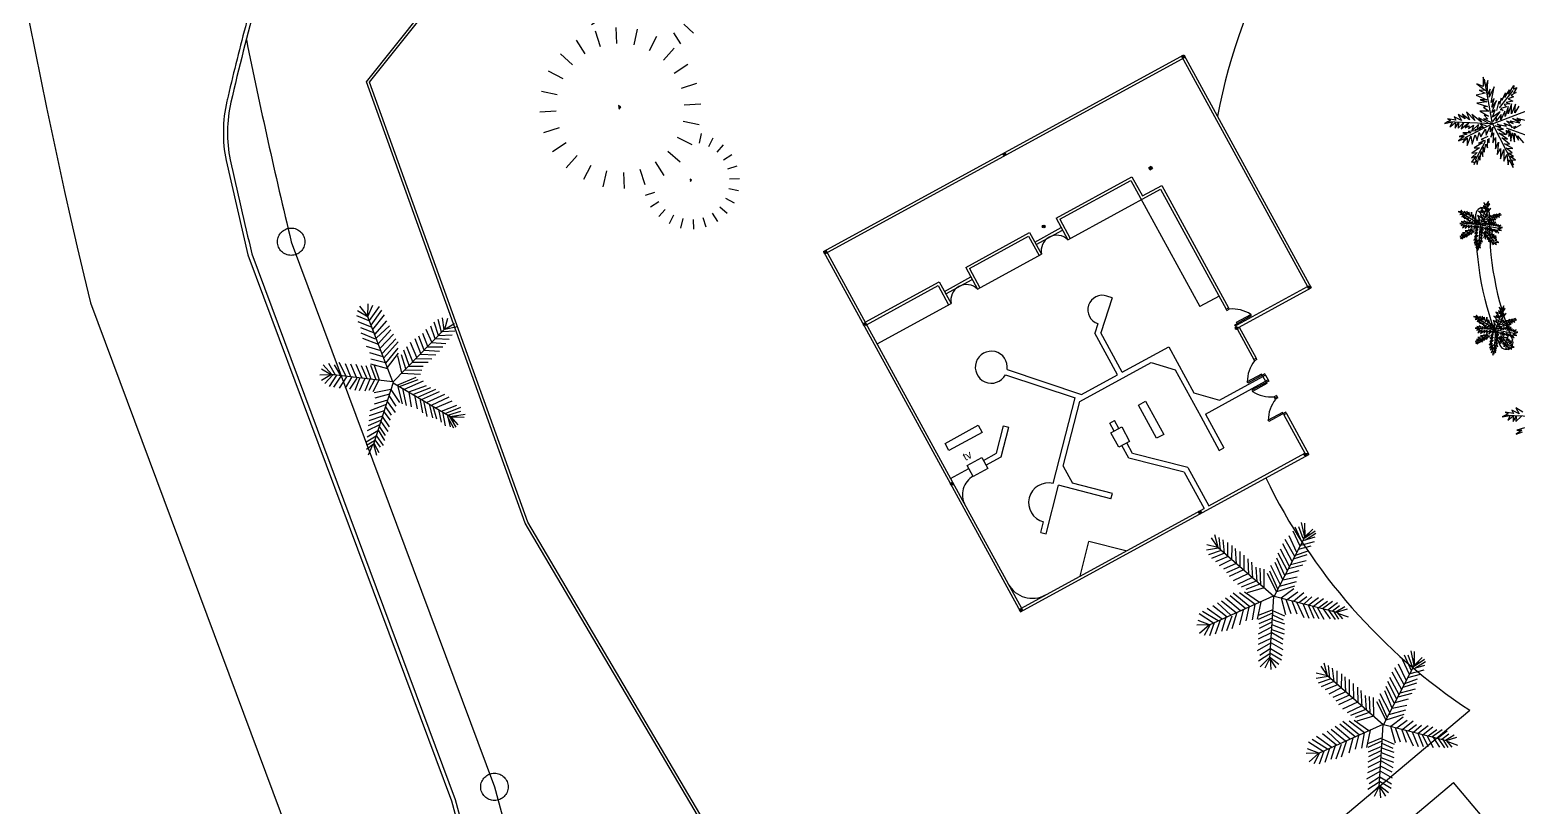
# Model space of a CAD drawing. Header units: millimetres. Extents: x 185 to 501, y 106 to 528.
# Drawn here: x 239 to 293.4, y 292.8 to 321.2 of the extents above; entities that cross this region are included whole.
import ezdxf

# ---------------------------------------------------------------- set-up
doc = ezdxf.new("R2010")
doc.units = ezdxf.units.MM
doc.linetypes.add('PHANTOM2', pattern=[31.75, 15.875, -3.175, 3.175, -3.175, 3.175, -3.175])
for name, color, linetype in [('aceras', 7, 'Continuous'), ('arboles', 84, 'Continuous'), ('cerca', 50, 'Continuous'), ('columnas', 170, 'Continuous'), ('linprop', 7, 'PHANTOM2'), ('MUEBLES', 33, 'Continuous'), ('pavimento', 252, 'Continuous'), ('puertas', 240, 'Continuous'), ('texto', 7, 'Continuous')]:
    doc.layers.add(name, color=color, linetype=linetype)
doc.styles.add('ATTR', font='romans.shx', dxfattribs={"width": 0.8, "height": 0.7})

# ---------------------------------------------------------------- blocks, each defined once
blk = doc.blocks.new('CLUMP1')
for p, q in [((711.55, 2187.775), (620.75, 2345.025)), ((885.4, 2257.375), (837.825, 2434.925)), ((1070.75, 2465.6), (1070.75, 2285.6)), ((1256.1, 2257.375), (1303.7, 2434.925)), ((1429.95, 2187.775), (1520.75, 2345.025)), ((448.45, 1924.875), (291.325, 2015.6)), ((562.975, 2073.4), (434.35, 2202)), ((1578.55, 2073.4), (1707.15, 2202)), ((1693.05, 1924.875), (1850.175, 2015.6)), ((374.4, 1752.2), (201.425, 1798.55)), ((1767.1, 1752.2), (1940.075, 1798.55)), ((-288.2, 1143.575), (-367.475, 1439.5)), ((20.75, 1490.6), (20.75, 1190.6)), ((170.75, 1565.6), (350.75, 1565.6)), ((329.7, 1143.575), (408.975, 1439.5)), ((1970.75, 1565.6), (1790.75, 1565.6)), ((-2476.4, 912.975), (-2539.825, 1149.725)), ((-2229.25, 1190.6), (-2229.25, 950.6)), ((-1982.1, 912.975), (-1918.65, 1149.725)), ((-577.925, 1027.55), (-729.25, 1289.65)), ((619.425, 1027.55), (770.75, 1289.65)), ((1693.05, 1206.325), (1850.175, 1115.6)), ((1767.1, 1379.025), (1940.075, 1332.675)), ((-2906.3, 667.65), (-3077.775, 839.125)), ((-2708.2, 820.15), (-2829.25, 1029.825)), ((-1750.3, 820.15), (-1629.25, 1029.825)), ((-1552.2, 667.65), (-1380.725, 839.125)), ((-825.575, 836.925), (-1039.9, 1051.275)), ((867.075, 836.925), (1081.4, 1051.275)), ((1429.95, 943.45), (1520.75, 786.175)), ((1578.55, 1057.825), (1707.15, 929.2)), ((-3058.975, 469.65), (-3268.475, 590.6)), ((-1016.4, 589.4), (-1278.3, 740.6)), ((1057.9, 589.4), (1319.8, 740.6)), ((-3157.725, 239.375), (-3388.35, 301.175)), ((-1139.825, 301.575), (-1428.125, 378.825)), ((1181.325, 301.575), (1469.625, 378.825)), ((-3429.25, -9.4), (-3189.25, -9.4)), ((-3157.725, -258.175), (-3388.35, -319.975)), ((-1479.25, -9.4), (-1179.25, -9.4)), ((1520.75, -9.4), (1220.75, -9.4)), ((-3058.975, -488.45), (-3268.475, -609.4)), ((-1139.825, -320.375), (-1428.125, -397.625)), ((1181.325, -320.375), (1469.625, -397.625)), ((-2906.3, -686.45), (-3077.775, -857.925)), ((-1552.2, -686.45), (-1380.725, -857.925)), ((-1016.4, -608.2), (-1278.3, -759.4)), ((1057.9, -608.2), (1319.8, -759.4)), ((-2708.2, -838.95), (-2829.25, -1048.625)), ((-2476.4, -931.775), (-2539.825, -1168.5)), ((-2229.25, -1209.4), (-2229.25, -969.4)), ((-1982.1, -931.775), (-1918.65, -1168.5)), ((-1750.3, -838.95), (-1629.25, -1048.625)), ((-825.575, -855.725), (-1039.9, -1070.05)), ((-577.925, -1046.35), (-729.25, -1308.425)), ((619.425, -1046.35), (770.75, -1308.425)), ((867.075, -855.725), (1081.4, -1070.05)), ((-288.2, -1162.375), (-367.475, -1458.275)), ((20.75, -1509.4), (20.75, -1209.4)), ((329.7, -1162.375), (408.975, -1458.275))]:
    blk.add_line(p, q)
for points in [[(1058.3, 1571.25), (1046.85, 1541.9), (1086.9, 1556.575)], [(0, 0), (-19.075, -48.9), (47.675, -24.45)], [(-2245.85, -1.875), (-2261.1, -41), (-2207.725, -21.425)]]:
    blk.add_lwpolyline(points, close=True)
at = {"style": 'ATTR', "width": 0.8, "flags": 9}
blk.add_attdef('ESTCODE', (0, 0), '', height=108, dxfattribs=at)

msp = doc.modelspace()

# ---------------------------------------------------------------- hatches: boundary and pattern name
at = {"layer": 'columnas'}
for points in [[(281.097, 320.171, 1), (281.185, 320.219, 1)], [(274.559, 316.6, 1), (274.647, 316.648, 1)], [(279.902, 316.1, 1), (279.989, 316.148, 1)], [(275.998, 313.967, 1), (276.085, 314.015, 1)], [(268.021, 313.028, 1), (268.109, 313.076, 1)], [(285.699, 311.746, 1), (285.787, 311.794, 1)], [(269.46, 310.396, 1), (269.547, 310.443, 1)], [(283.045, 310.245, 1), (283.132, 310.293, 1)], [(285.565, 305.633, 1), (285.652, 305.681, 1)], [(272.645, 304.564, 1), (272.733, 304.612, 1)], [(281.703, 303.523, 1), (281.791, 303.571, 1)], [(275.165, 299.952, 1), (275.253, 299.999, 1)]]:
    msp.add_hatch(color=256, dxfattribs=at).paths.add_polyline_path(points)

# ---------------------------------------------------------------- linework, layer by layer
at = {"layer": 'aceras'}
msp.add_line((246.177, 316.394), (246.976, 312.95), dxfattribs=at)
for points in [[(220.685, 526.299, -0.051149), (229.589, 487.578), (233.679, 410.147), (235.43, 377.517, 0.075485), (241.228, 311.192), (248.686, 291.171), (255.944, 264.301), (265.313, 139.313, -0.480676), (261.174, 136.03), (184.645, 135.349)], [(220.685, 526.299, -0.051149), (229.589, 487.578), (233.679, 410.147), (235.43, 377.517, 0.075485), (241.228, 311.192), (248.686, 291.171), (255.944, 264.301), (265.313, 139.313, -0.480676), (261.174, 136.03), (184.645, 135.349)], [(246.919, 320.826, 0.008844), (248.557, 313.432), (255.979, 293.508), (263.519, 265.596), (273.032, 138.686), (355.905, 138.686)], [(246.919, 320.826, 0.008844), (248.557, 313.432), (255.979, 293.508), (263.519, 265.596), (273.032, 138.686), (355.905, 138.686)], [(246.324, 316.423, 0.004082), (247.12, 312.994), (254.549, 293.05), (262.034, 265.342), (271.446, 139.776, 0.385731), (275.297, 136.436), (354.219, 136.436)], [(246.976, 312.95), (254.406, 293.004), (261.885, 265.316), (271.297, 139.762, 0.38586), (275.298, 136.286), (354.221, 136.286)], [(246.976, 312.95), (254.406, 293.004), (261.885, 265.316), (271.297, 139.762, 0.38586), (275.298, 136.286), (354.221, 136.286)], [(247.12, 312.994), (254.549, 293.05), (262.034, 265.342), (271.446, 139.776, 0.385731), (275.297, 136.436), (354.219, 136.436)]]:
    msp.add_lwpolyline(points, format="xyb", dxfattribs=at)
for radius in [5.315, 5.165]:
    msp.add_arc((251.394, 317.409), radius, 167.4349, 191.0098, dxfattribs=at)
for points, knots in [([(283.364, 383.004), (283.253, 382.573), (283.162, 382.141), (282.936, 380.849), (282.85, 379.988), (282.709, 377.402), (282.773, 375.671), (282.819, 372.869), (282.824, 371.822), (282.641, 367.433), (282.022, 363.928), (280.189, 360.29), (279.697, 359.516), (278.668, 358.274), (278.157, 357.78), (277.034, 356.901), (276.424, 356.514), (274.481, 355.465), (273.037, 354.918), (270.367, 354.012), (269.16, 353.637), (266.83, 352.841), (265.707, 352.42), (263.564, 351.433), (262.542, 350.872), (260.715, 349.647), (259.899, 348.996), (258.402, 347.547), (257.719, 346.753), (255.831, 344.225), (254.785, 342.347), (251.808, 336.263), (250.322, 331.947), (248.456, 326.454), (248.071, 325.302), (247.432, 323.253), (247.171, 322.358), (246.689, 320.558), (246.466, 319.654), (246.236, 318.689), (246.221, 318.628), (246.207, 318.568)], [18.9703, 18.9703, 18.9703, 18.9703, 20.279147, 20.279147, 22.89684, 22.89684, 28.132227, 28.132227, 31.195449, 31.195449, 40.755006, 40.755006, 43.61348, 43.61348, 45.909207, 45.909207, 48.204933, 48.204933, 52.796386, 52.796386, 56.401982, 56.401982, 59.841435, 59.841435, 63.280888, 63.280888, 66.408552, 66.408552, 69.536216, 69.536216, 75.791544, 75.791544, 89.560947, 89.560947, 93.197225, 93.197225, 95.986499, 95.986499, 98.775772, 98.775772, 98.962067, 98.962067, 98.962067, 98.962067]), ([(283.509, 382.967), (282.496, 378.999), (283.777, 370.675), (280.395, 355.616), (267.475, 353.659), (258.479, 348.402), (253.101, 339.456), (249.921, 330.339), (247.438, 322.968), (246.648, 319.774), (246.353, 318.533)], [18.9703, 18.9703, 18.9703, 18.9703, 31.107742, 44.730223, 58.844332, 65.980372, 75.668236, 89.091585, 95.135787, 98.962067, 98.962067, 98.962067, 98.962067])]:
    msp.add_open_spline(points, degree=3, knots=knots, dxfattribs=at)
at = {"layer": 'arboles', "linetype": 'Continuous'}
for p, q in [((292.435, 317.739), (292.139, 319.368)), ((292.689, 318.328), (293.185, 318.963)), ((292.435, 317.739), (293.679, 318.214)), ((292.435, 317.739), (290.783, 317.81)), ((292.435, 317.739), (291.418, 317.232)), ((292.435, 317.739), (293.197, 316.239)), ((292.932, 317.591), (293.866, 317.257)), ((292.16, 317.094), (291.805, 316.415)), ((291.977, 314.045), (292.288, 314.87)), ((291.977, 314.045), (291.242, 314.529)), ((292.254, 314.244), (292.654, 314.399)), ((291.675, 313.826), (291.327, 313.613)), ((291.977, 314.045), (291.374, 314.092)), ((291.977, 314.045), (291.914, 313.152)), ((291.977, 314.045), (292.675, 313.922)), ((292.163, 313.841), (292.499, 313.433)), ((251.354, 310.705), (251.06, 311.082)), ((251.353, 310.687), (251.369, 311.164)), ((251.357, 310.702), (251.537, 311.108)), ((251.416, 310.548), (251.78, 311.06)), ((292.538, 310.213), (292.849, 311.037)), ((251.426, 310.522), (250.953, 310.718)), ((251.365, 310.68), (250.979, 310.911)), ((251.51, 310.302), (251.004, 310.507)), ((252.271, 308.315), (251.361, 310.692)), ((251.482, 310.376), (251.866, 310.926)), ((251.54, 310.224), (251.965, 310.756)), ((251.609, 310.044), (252.052, 310.538)), ((253.941, 310.009), (253.777, 310.487)), ((254.05, 310.121), (253.92, 310.589)), ((254.139, 310.212), (254.087, 310.654)), ((254.166, 310.234), (254.281, 310.639)), ((254.171, 310.234), (254.526, 310.445)), ((292.538, 310.213), (291.803, 310.697)), ((292.816, 310.412), (293.216, 310.566)), ((251.637, 310.076), (251.098, 310.279)), ((251.633, 309.873), (251.11, 310.091)), ((251.75, 309.676), (251.172, 309.897)), ((251.663, 309.902), (252.147, 310.362)), ((251.739, 309.703), (252.195, 310.209)), ((251.802, 309.539), (252.297, 310.057)), ((251.876, 309.346), (252.374, 309.885)), ((252.267, 308.301), (254.15, 310.223)), ((253.293, 309.348), (253.081, 309.885)), ((253.411, 309.468), (253.219, 309.981)), ((253.542, 309.602), (253.36, 310.079)), ((253.695, 309.759), (253.487, 310.225)), ((253.818, 309.883), (253.652, 310.351)), ((253.827, 309.892), (254.325, 309.865)), ((253.939, 310.007), (254.437, 310.03)), ((254.078, 310.149), (254.532, 310.171)), ((254.16, 310.232), (254.627, 310.329)), ((292.237, 309.993), (291.889, 309.78)), ((292.538, 310.213), (291.936, 310.259)), ((292.538, 310.213), (292.476, 309.319)), ((292.538, 310.213), (293.236, 310.089)), ((292.725, 310.009), (293.06, 309.601)), ((251.84, 309.44), (251.304, 309.606)), ((251.922, 309.225), (251.433, 309.368)), ((251.936, 309.19), (252.465, 309.771)), ((252.01, 308.996), (252.461, 309.538)), ((252.072, 308.834), (252.477, 309.356)), ((252.86, 308.906), (252.667, 309.473)), ((252.997, 309.046), (252.777, 309.596)), ((253.143, 309.195), (252.919, 309.752)), ((253.412, 309.469), (253.979, 309.436)), ((253.531, 309.591), (254.091, 309.596)), ((253.686, 309.749), (254.209, 309.708)), ((250.046, 308.575), (249.726, 308.936)), ((250.178, 308.559), (249.933, 308.986)), ((250.364, 308.537), (250.142, 308.928)), ((250.565, 308.513), (250.312, 309.017)), ((250.741, 308.492), (250.539, 308.967)), ((250.939, 308.468), (250.732, 308.952)), ((251.153, 308.442), (250.925, 308.939)), ((251.331, 308.42), (251.125, 308.899)), ((251.477, 308.403), (251.297, 308.901)), ((252.006, 309.008), (251.46, 309.138)), ((251.663, 308.38), (251.461, 308.912)), ((252.091, 308.784), (251.469, 308.952)), ((251.784, 308.366), (251.597, 308.912)), ((252.596, 308.638), (252.455, 309.26)), ((252.74, 308.784), (252.582, 309.302)), ((252.834, 308.88), (253.373, 308.883)), ((252.978, 309.027), (253.56, 309.029)), ((253.117, 309.169), (253.69, 309.152)), ((253.27, 309.324), (253.835, 309.3)), ((249.999, 308.561), (249.608, 308.551)), ((250.028, 308.578), (249.658, 308.364)), ((249.998, 308.581), (249.667, 308.771)), ((250.072, 308.572), (249.782, 308.248)), ((250.217, 308.555), (249.939, 308.144)), ((252.262, 308.308), (250.006, 308.58)), ((250.371, 308.524), (250.097, 308.116)), ((250.578, 308.488), (250.307, 308.078)), ((250.773, 308.488), (250.523, 308.078)), ((250.95, 308.444), (250.689, 308.041)), ((251.069, 308.452), (250.882, 307.997)), ((251.252, 308.43), (251.043, 307.981)), ((251.424, 308.409), (251.244, 307.968)), ((251.595, 308.389), (251.394, 307.998)), ((251.752, 308.37), (251.535, 307.943)), ((252.276, 308.286), (251.564, 306.029)), ((252.283, 308.276), (254.387, 307.034)), ((252.431, 308.188), (253.119, 308.48)), ((252.518, 308.137), (253.193, 308.394)), ((252.587, 308.628), (253.277, 308.594)), ((252.7, 308.038), (253.395, 308.345)), ((252.708, 308.752), (253.325, 308.742)), ((252.197, 308.036), (251.582, 307.905)), ((252.143, 307.865), (251.613, 307.714)), ((252.127, 307.815), (252.38, 307.416)), ((252.194, 308.027), (252.518, 307.554)), ((252.444, 308.18), (252.608, 307.511)), ((252.627, 308.073), (252.762, 307.445)), ((252.851, 307.94), (253.502, 308.178)), ((252.855, 307.938), (252.936, 307.402)), ((253.005, 307.849), (253.655, 308.109)), ((253.056, 307.819), (253.157, 307.321)), ((253.177, 307.748), (253.835, 308.046)), ((253.256, 307.701), (253.356, 307.181)), ((253.321, 307.663), (253.977, 307.957)), ((253.503, 307.556), (254.163, 307.863)), ((253.677, 307.453), (254.323, 307.763)), ((251.95, 307.254), (251.403, 307.067)), ((252.022, 307.482), (251.435, 307.25)), ((252.074, 307.647), (251.584, 307.493)), ((251.936, 307.209), (252.169, 306.911)), ((251.996, 307.398), (252.203, 307.089)), ((252.058, 307.595), (252.35, 307.195)), ((253.392, 307.621), (253.508, 307.048)), ((253.596, 307.501), (253.723, 306.994)), ((253.726, 307.424), (253.867, 306.957)), ((253.826, 307.365), (254.442, 307.617)), ((253.935, 307.301), (254.04, 306.835)), ((254.049, 307.234), (254.607, 307.459)), ((254.082, 307.214), (254.185, 306.701)), ((254.179, 307.157), (254.756, 307.382)), ((254.32, 307.109), (254.751, 307.245)), ((251.787, 306.735), (251.336, 306.52)), ((251.843, 306.913), (251.374, 306.702)), ((251.888, 307.057), (251.396, 306.885)), ((251.77, 306.68), (251.984, 306.352)), ((251.828, 306.865), (252.089, 306.49)), ((251.883, 307.041), (252.141, 306.668)), ((254.251, 307.115), (254.359, 306.664)), ((254.271, 307.03), (254.486, 306.635)), ((254.387, 307.034), (254.32, 307.109)), ((254.339, 307.05), (254.571, 306.66)), ((254.368, 307.045), (254.908, 307.132)), ((254.387, 307.034), (254.62, 307.02)), ((254.387, 307.034), (254.501, 306.863)), ((254.392, 307.027), (254.641, 306.739)), ((254.398, 307.05), (254.875, 307.015)), ((294.542, 307.016), (292.89, 307.086)), ((251.658, 306.327), (251.295, 306.111)), ((251.604, 306.155), (251.31, 305.984)), ((251.718, 306.518), (251.33, 306.293)), ((251.616, 306.193), (251.806, 305.926)), ((251.665, 306.35), (251.911, 305.984)), ((251.728, 306.548), (251.97, 306.162)), ((251.566, 306.034), (251.306, 305.837)), ((251.532, 306.008), (251.371, 305.627)), ((251.567, 306.037), (251.667, 305.634)), ((251.576, 306.065), (251.757, 305.73)), ((285.409, 302.307), (285.154, 302.853)), ((285.478, 302.442), (285.222, 303.005)), ((285.518, 302.585), (285.36, 303.009)), ((285.58, 302.637), (285.463, 303.171)), ((285.573, 302.667), (285.582, 303.145)), ((285.577, 302.608), (285.953, 302.861)), ((285.59, 302.657), (285.591, 302.89)), ((285.596, 302.661), (285.871, 302.926)), ((282.407, 302.259), (281.996, 302.351)), ((282.406, 302.263), (282.176, 302.607)), ((282.409, 302.252), (282.287, 302.714)), ((282.497, 302.175), (282.45, 302.628)), ((282.647, 302.044), (282.595, 302.54)), ((282.767, 301.939), (282.766, 302.438)), ((282.918, 301.806), (282.93, 302.331)), ((284.467, 300.487), (285.59, 302.657)), ((285.118, 301.745), (284.774, 302.387)), ((285.211, 301.924), (284.866, 302.552)), ((285.29, 302.077), (285.005, 302.679)), ((285.348, 302.19), (285.808, 302.321)), ((285.427, 302.342), (285.934, 302.473)), ((285.517, 302.516), (285.961, 302.649)), ((285.59, 302.657), (285.518, 302.585)), ((285.59, 302.657), (285.755, 302.78)), ((285.601, 302.541), (285.983, 302.777)), ((282.431, 302.233), (281.992, 302.156)), ((282.526, 302.149), (282.066, 301.994)), ((282.644, 302.046), (282.176, 301.856)), ((282.777, 301.93), (282.319, 301.739)), ((284.442, 300.469), (282.419, 302.243)), ((282.908, 301.815), (282.453, 301.581)), ((283.084, 301.66), (283.048, 302.219)), ((283.213, 301.548), (283.214, 302.116)), ((283.365, 301.414), (283.358, 301.979)), ((283.528, 301.271), (283.514, 301.844)), ((283.678, 301.139), (283.644, 301.72)), ((284.852, 301.231), (284.557, 301.866)), ((284.944, 301.409), (284.61, 302.049)), ((285.021, 301.557), (284.691, 302.196)), ((285.059, 301.63), (285.624, 301.778)), ((285.167, 301.84), (285.666, 301.996)), ((285.237, 301.975), (285.695, 302.141)), ((283.073, 301.67), (282.606, 301.463)), ((283.213, 301.547), (282.712, 301.327)), ((283.34, 301.436), (282.815, 301.195)), ((283.501, 301.294), (282.958, 301.04)), ((283.832, 301.004), (283.8, 301.541)), ((283.968, 300.885), (283.943, 301.502)), ((284.098, 300.771), (284.094, 301.462)), ((284.546, 300.64), (284.216, 301.31)), ((284.592, 300.729), (284.298, 301.389)), ((284.681, 300.916), (284.336, 301.593)), ((284.77, 301.073), (284.497, 301.709)), ((284.772, 301.077), (285.303, 301.187)), ((284.879, 301.284), (285.371, 301.412)), ((284.986, 301.49), (285.501, 301.619)), ((283.658, 301.157), (283.121, 300.907)), ((283.805, 301.028), (283.25, 300.804)), ((283.933, 300.915), (283.425, 300.728)), ((284.088, 300.78), (283.474, 300.605)), ((284.553, 300.653), (285.212, 300.853)), ((284.65, 300.841), (285.27, 301.011)), ((284.72, 300.412), (285.174, 300.761)), ((284.428, 300.473), (282.105, 299.432)), ((282.738, 299.716), (282.22, 300.131)), ((282.877, 299.778), (282.391, 300.236)), ((283.071, 299.865), (282.541, 300.292)), ((283.231, 299.937), (282.687, 300.402)), ((283.42, 300.021), (282.855, 300.488)), ((283.573, 300.09), (282.963, 300.586)), ((283.763, 300.175), (283.197, 300.595)), ((283.921, 300.245), (283.377, 300.621)), ((283.751, 300.169), (283.651, 299.617)), ((283.97, 300.267), (283.836, 299.636)), ((284.435, 300.465), (284.289, 298.196)), ((284.456, 300.479), (286.75, 299.893)), ((284.711, 300.414), (284.875, 299.807)), ((284.884, 300.37), (285.065, 299.849)), ((284.935, 300.357), (285.319, 300.631)), ((285.106, 300.313), (285.287, 299.833)), ((285.159, 300.3), (285.542, 300.613)), ((285.274, 300.27), (285.538, 299.697)), ((285.359, 300.249), (285.656, 300.472)), ((285.505, 300.211), (285.722, 299.675)), ((285.551, 300.199), (285.836, 300.448)), ((285.705, 300.16), (285.904, 299.678)), ((285.722, 300.156), (286.08, 300.435)), ((285.851, 300.123), (286.088, 299.667)), ((285.9, 300.11), (286.26, 300.392)), ((286.088, 300.062), (286.404, 300.295)), ((286.222, 300.028), (286.594, 300.291)), ((286.424, 299.977), (286.775, 300.242)), ((286.583, 299.936), (286.84, 300.14)), ((286.713, 299.903), (287.038, 300.103)), ((282.095, 299.428), (281.68, 299.585)), ((282.246, 299.495), (281.714, 299.83)), ((282.414, 299.571), (281.843, 299.924)), ((282.563, 299.637), (282.008, 300.032)), ((282.487, 299.603), (282.309, 299.086)), ((282.705, 299.742), (282.532, 299.193)), ((282.907, 299.75), (282.719, 299.215)), ((283.098, 299.877), (282.909, 299.288)), ((283.329, 299.98), (283.193, 299.436)), ((283.539, 300.074), (283.423, 299.578)), ((284.404, 299.984), (283.869, 299.767)), ((284.396, 299.862), (283.877, 299.63)), ((284.384, 299.675), (283.897, 299.467)), ((284.381, 299.622), (284.832, 299.466)), ((284.392, 299.794), (284.793, 299.614)), ((284.402, 299.952), (284.841, 299.758)), ((286.032, 300.077), (286.272, 299.638)), ((286.253, 300.02), (286.499, 299.645)), ((286.447, 299.971), (286.683, 299.62)), ((286.622, 299.926), (286.808, 299.643)), ((286.741, 299.896), (287.138, 300.018)), ((286.744, 299.895), (286.955, 299.647)), ((286.772, 299.862), (287.161, 299.723)), ((282.11, 299.425), (281.633, 299.414)), ((282.093, 299.425), (281.733, 299.111)), ((282.117, 299.437), (281.907, 299.039)), ((282.271, 299.506), (282.102, 299.023)), ((284.349, 299.135), (283.877, 298.901)), ((284.363, 299.35), (283.879, 299.094)), ((284.375, 299.528), (283.908, 299.296)), ((284.358, 299.265), (284.822, 299.104)), ((284.37, 299.449), (284.83, 299.265)), ((284.373, 299.146), (284.789, 298.908)), ((284.325, 298.759), (283.835, 298.478)), ((284.336, 298.935), (283.873, 298.707)), ((284.312, 298.557), (283.934, 298.313)), ((284.324, 298.564), (284.747, 298.312)), ((284.338, 298.967), (284.761, 298.741)), ((284.349, 298.773), (284.774, 298.525)), ((289.578, 297.949), (289.461, 298.483)), ((284.3, 298.369), (283.887, 298.101)), ((284.291, 298.237), (283.948, 297.897)), ((284.288, 298.189), (284.117, 297.847)), ((284.29, 298.218), (284.523, 297.861)), ((284.293, 298.263), (284.632, 297.991)), ((284.302, 298.408), (284.728, 298.153)), ((284.308, 298.191), (284.339, 297.8)), ((286.404, 297.575), (286.174, 297.919)), ((286.407, 297.564), (286.285, 298.026)), ((286.495, 297.487), (286.448, 297.939)), ((288.465, 295.798), (289.588, 297.968)), ((289.288, 297.389), (289.003, 297.991)), ((289.407, 297.619), (289.152, 298.165)), ((289.476, 297.753), (289.22, 298.317)), ((289.516, 297.897), (289.358, 298.32)), ((289.515, 297.828), (289.959, 297.961)), ((289.588, 297.968), (289.516, 297.897)), ((289.571, 297.979), (289.58, 298.457)), ((289.575, 297.92), (289.951, 298.173)), ((289.588, 297.968), (289.589, 298.202)), ((289.588, 297.968), (289.753, 298.092)), ((289.594, 297.973), (289.869, 298.238)), ((289.599, 297.853), (289.981, 298.089)), ((286.429, 297.545), (285.99, 297.468)), ((286.405, 297.571), (285.994, 297.663)), ((286.524, 297.461), (286.064, 297.305)), ((288.44, 295.781), (286.417, 297.555)), ((286.645, 297.356), (286.593, 297.852)), ((286.765, 297.251), (286.764, 297.75)), ((286.916, 297.118), (286.928, 297.643)), ((287.082, 296.972), (287.046, 297.531)), ((287.211, 296.86), (287.212, 297.428)), ((289.019, 296.869), (288.689, 297.508)), ((289.116, 297.056), (288.772, 297.699)), ((289.209, 297.236), (288.863, 297.864)), ((289.235, 297.287), (289.693, 297.453)), ((289.346, 297.502), (289.806, 297.633)), ((289.425, 297.654), (289.932, 297.785)), ((286.642, 297.358), (286.174, 297.168)), ((286.775, 297.242), (286.317, 297.051)), ((286.906, 297.127), (286.451, 296.893)), ((287.071, 296.982), (286.604, 296.775)), ((287.211, 296.859), (286.71, 296.639)), ((287.363, 296.726), (287.356, 297.291)), ((287.526, 296.582), (287.512, 297.156)), ((287.676, 296.451), (287.642, 297.032)), ((287.83, 296.316), (287.798, 296.853)), ((288.679, 296.228), (288.334, 296.905)), ((288.768, 296.385), (288.495, 297.021)), ((288.85, 296.543), (288.555, 297.178)), ((288.942, 296.72), (288.608, 297.361)), ((288.984, 296.802), (289.499, 296.931)), ((289.057, 296.942), (289.622, 297.09)), ((289.165, 297.152), (289.664, 297.308)), ((287.338, 296.748), (286.813, 296.507)), ((287.499, 296.606), (286.956, 296.352)), ((287.656, 296.469), (287.119, 296.219)), ((287.803, 296.34), (287.248, 296.115)), ((287.966, 296.197), (287.941, 296.814)), ((288.096, 296.083), (288.092, 296.774)), ((288.544, 295.952), (288.214, 296.622)), ((288.59, 296.041), (288.296, 296.701)), ((288.648, 296.153), (289.268, 296.323)), ((288.77, 296.389), (289.301, 296.499)), ((288.877, 296.596), (289.369, 296.724)), ((288.426, 295.784), (286.103, 294.744)), ((287.418, 295.333), (286.853, 295.8)), ((287.571, 295.402), (286.961, 295.898)), ((287.761, 295.487), (287.195, 295.907)), ((287.919, 295.557), (287.375, 295.933)), ((287.931, 296.227), (287.423, 296.04)), ((288.086, 296.092), (287.472, 295.916)), ((288.433, 295.776), (288.287, 293.508)), ((288.454, 295.791), (290.748, 295.205)), ((288.551, 295.965), (289.21, 296.165)), ((288.718, 295.723), (289.172, 296.073)), ((288.933, 295.669), (289.317, 295.943)), ((289.157, 295.612), (289.54, 295.925)), ((289.357, 295.561), (289.654, 295.784)), ((289.549, 295.511), (289.834, 295.76)), ((289.72, 295.468), (290.078, 295.746)), ((286.412, 294.882), (285.841, 295.236)), ((286.561, 294.949), (286.006, 295.344)), ((286.736, 295.028), (286.218, 295.442)), ((286.875, 295.09), (286.389, 295.548)), ((287.069, 295.177), (286.539, 295.604)), ((287.229, 295.249), (286.685, 295.714)), ((287.327, 295.292), (287.191, 294.747)), ((287.537, 295.386), (287.421, 294.89)), ((287.749, 295.481), (287.649, 294.929)), ((287.968, 295.579), (287.834, 294.948)), ((288.402, 295.296), (287.867, 295.079)), ((288.4, 295.263), (288.839, 295.07)), ((288.709, 295.726), (288.873, 295.119)), ((288.882, 295.682), (289.063, 295.161)), ((289.104, 295.625), (289.285, 295.145)), ((289.272, 295.582), (289.536, 295.009)), ((289.503, 295.523), (289.72, 294.987)), ((289.703, 295.472), (289.902, 294.99)), ((289.849, 295.435), (290.086, 294.979)), ((289.898, 295.422), (290.258, 295.704)), ((290.03, 295.389), (290.27, 294.95)), ((290.086, 295.374), (290.402, 295.607)), ((290.22, 295.34), (290.592, 295.603)), ((290.251, 295.332), (290.497, 294.957)), ((290.422, 295.289), (290.773, 295.554)), ((290.445, 295.283), (290.681, 294.932)), ((290.581, 295.248), (290.838, 295.452)), ((290.619, 295.238), (290.806, 294.954)), ((290.711, 295.215), (291.036, 295.415)), ((290.739, 295.208), (291.136, 295.33)), ((290.742, 295.207), (290.953, 294.959)), ((286.108, 294.737), (285.631, 294.726)), ((286.093, 294.74), (285.678, 294.897)), ((286.244, 294.807), (285.712, 295.142)), ((286.091, 294.737), (285.731, 294.423)), ((286.115, 294.749), (285.905, 294.351)), ((286.269, 294.818), (286.1, 294.335)), ((286.485, 294.915), (286.307, 294.398)), ((286.703, 295.054), (286.53, 294.505)), ((286.905, 295.062), (286.717, 294.527)), ((287.096, 295.189), (286.907, 294.6)), ((288.394, 295.174), (287.875, 294.942)), ((288.361, 294.662), (287.877, 294.406)), ((288.382, 294.987), (287.895, 294.779)), ((288.373, 294.84), (287.906, 294.608)), ((288.368, 294.761), (288.828, 294.577)), ((288.379, 294.934), (288.83, 294.778)), ((288.39, 295.106), (288.791, 294.926)), ((290.77, 295.174), (291.159, 295.034)), ((288.334, 294.247), (287.871, 294.019)), ((288.347, 294.446), (287.875, 294.213)), ((288.336, 294.279), (288.759, 294.053)), ((288.356, 294.577), (288.82, 294.416)), ((288.371, 294.458), (288.787, 294.22)), ((288.323, 294.071), (287.833, 293.789)), ((288.298, 293.681), (287.885, 293.413)), ((288.31, 293.869), (287.932, 293.625)), ((288.291, 293.574), (288.63, 293.303)), ((288.3, 293.72), (288.726, 293.465)), ((288.322, 293.876), (288.745, 293.624)), ((288.347, 294.084), (288.772, 293.837)), ((288.289, 293.549), (287.946, 293.209)), ((288.286, 293.501), (288.115, 293.159)), ((288.288, 293.53), (288.521, 293.173)), ((288.306, 293.503), (288.337, 293.112))]:
    msp.add_line(p, q, dxfattribs=at)
at = {"layer": 'arboles', "linetype": 'Continuous', "flags": 128}
for points in [[(292.45, 317.819), (292.717, 318.179), (292.438, 317.977), (292.535, 318.246), (292.413, 318.156), (292.58, 318.597), (292.409, 318.347), (292.489, 318.663), (292.383, 318.517), (292.496, 319.088), (292.31, 318.708), (292.342, 319.006), (292.237, 318.795), (292.258, 319.325), (292.193, 319.1), (292.089, 319.445), (292.094, 319.103), (291.863, 319.195), (292.179, 318.961), (291.95, 318.975), (292.164, 318.865), (291.837, 318.783), (292.224, 318.622), (291.981, 318.618), (292.226, 318.544), (291.864, 318.492), (292.252, 318.373), (292.103, 318.346), (292.297, 318.207), (291.968, 318.203), (292.291, 318.014), (292.125, 318.056), (292.265, 317.908), (292.104, 317.919), (292.373, 317.804)], [(292.596, 318.231), (292.679, 318.564), (292.701, 318.459), (292.76, 318.695), (292.79, 318.609), (292.913, 318.876), (292.881, 318.699), (293.048, 318.985), (293.021, 318.827), (293.208, 319.143), (293.195, 319.004), (293.324, 319.071), (293.194, 318.862), (293.297, 318.879), (293.11, 318.784), (293.195, 318.728), (293, 318.656), (293.177, 318.569), (292.932, 318.522), (293.061, 318.468), (292.86, 318.441), (292.948, 318.363), (292.733, 318.296), (292.828, 318.229), (292.712, 318.245)], [(292.272, 317.764), (291.937, 317.96), (292.032, 317.803), (291.674, 318.078), (291.782, 317.857), (291.48, 318.183), (291.59, 317.883), (291.324, 318.093), (291.436, 317.922), (291.178, 318.081), (291.301, 317.865), (291.036, 317.996), (291.096, 317.874), (290.791, 317.928), (290.896, 317.868), (290.683, 317.757), (290.967, 317.807), (290.88, 317.63), (291.076, 317.792), (291.075, 317.581), (291.191, 317.772), (291.174, 317.582), (291.379, 317.781), (291.288, 317.554), (291.554, 317.772), (291.439, 317.589), (291.579, 317.666), (291.556, 317.573), (291.74, 317.691), (291.674, 317.479), (291.918, 317.711), (291.863, 317.526), (292.026, 317.662)], [(293.394, 318.385), (293.243, 318.146), (293.27, 318.459), (293.124, 318.099), (293.131, 318.472), (293.003, 318.099), (293.006, 318.37), (292.893, 318.006), (292.886, 318.201), (292.743, 317.888), (292.749, 318.085), (292.565, 317.833), (292.585, 317.962)], [(292.218, 317.67), (291.999, 317.725), (292.104, 317.608), (291.966, 317.591), (292.03, 317.54), (291.785, 317.524), (291.839, 317.48), (291.547, 317.454), (291.636, 317.411), (291.35, 317.405), (291.493, 317.356), (291.218, 317.274), (291.394, 317.273), (291.191, 317.117), (291.419, 317.202), (291.345, 317.043), (291.511, 317.222), (291.511, 316.946), (291.64, 317.289), (291.696, 316.999), (291.794, 317.336), (291.872, 317.131), (291.944, 317.42), (292.004, 317.262), (292.173, 317.539), (292.197, 317.326), (292.342, 317.648), (292.349, 317.452), (292.443, 317.622), (292.375, 317.247), (292.468, 317.409), (292.441, 317.045), (292.546, 317.239), (292.543, 316.83), (292.657, 317.064), (292.598, 316.622), (292.72, 316.833), (292.725, 316.456), (292.842, 316.802), (292.847, 316.374), (292.951, 316.62), (293, 316.245), (293.044, 316.42), (293.182, 316.148), (293.153, 316.427), (293.27, 316.41), (293.075, 316.545), (293.197, 316.549), (293.005, 316.662), (293.151, 316.677), (292.93, 316.845), (293.171, 316.841), (292.872, 317.01), (293.053, 316.991), (292.775, 317.224), (292.978, 317.174), (292.665, 317.403), (292.915, 317.353), (292.615, 317.549), (292.83, 317.547), (292.533, 317.669), (292.737, 317.639), (292.603, 317.725), (292.949, 317.66), (292.841, 317.764), (293.144, 317.645), (292.941, 317.851), (293.192, 317.754), (293.074, 317.848), (293.428, 317.781), (293.169, 317.936), (293.456, 317.843), (293.327, 317.949), (293.676, 317.861)], [(292.934, 317.512), (292.95, 317.353), (293.012, 317.514), (293.027, 317.282), (293.069, 317.487), (293.104, 317.107), (293.151, 317.415), (293.241, 317.086), (293.234, 317.403), (293.377, 317.147), (293.349, 317.296), (293.563, 317.048)], [(293.465, 317.707), (293.218, 317.562), (293.286, 317.644), (293.116, 317.587)], [(292.262, 317.275), (292.024, 317.171), (292.17, 317.134), (291.917, 317.034), (292.069, 317.039), (291.761, 316.862), (291.961, 316.868), (291.682, 316.666), (291.874, 316.691), (291.663, 316.502), (291.826, 316.552), (291.665, 316.338), (291.754, 316.35), (291.763, 316.249), (291.833, 316.408), (291.873, 316.256), (291.95, 316.564), (291.969, 316.417), (292.014, 316.734), (292.078, 316.541), (292.098, 316.898), (292.127, 316.705), (292.192, 316.995), (292.252, 316.859), (292.259, 317.177), (292.314, 317.055), (292.312, 317.219)], [(292.006, 314.077), (292.226, 314.169), (292.043, 314.153), (292.162, 314.249), (292.081, 314.241), (292.278, 314.397), (292.132, 314.329), (292.254, 314.452), (292.166, 314.414), (292.374, 314.644), (292.185, 314.522), (292.281, 314.649), (292.176, 314.581), (292.33, 314.818), (292.239, 314.733), (292.286, 314.918), (292.195, 314.761), (292.114, 314.866), (292.195, 314.673), (292.094, 314.742), (292.162, 314.633), (291.99, 314.685), (292.122, 314.506), (292.01, 314.57), (292.102, 314.47), (291.922, 314.545), (292.067, 314.385), (291.992, 314.413), (292.042, 314.296), (291.891, 314.385), (291.987, 314.21), (291.922, 314.274), (291.946, 314.169), (291.875, 314.218), (291.966, 314.092)], [(291.91, 314.101), (291.81, 314.282), (291.81, 314.185), (291.722, 314.408), (291.711, 314.277), (291.662, 314.509), (291.631, 314.342), (291.566, 314.511), (291.571, 314.402), (291.497, 314.545), (291.494, 314.413), (291.409, 314.545), (291.403, 314.473), (291.278, 314.581), (291.31, 314.525), (291.182, 314.533), (291.325, 314.477), (291.237, 314.421), (291.371, 314.441), (291.313, 314.345), (291.418, 314.4), (291.358, 314.318), (291.507, 314.353), (291.403, 314.274), (291.584, 314.301), (291.481, 314.249), (291.566, 314.246), (291.53, 314.21), (291.647, 314.213), (291.558, 314.134), (291.733, 314.174), (291.658, 314.104), (291.769, 314.122)], [(292.185, 314.225), (292.314, 314.355), (292.295, 314.301), (292.387, 314.392), (292.377, 314.345), (292.506, 314.433), (292.443, 314.361), (292.598, 314.446), (292.543, 314.381), (292.714, 314.474), (292.67, 314.414), (292.747, 314.41), (292.631, 314.35), (292.683, 314.329), (292.571, 314.337), (292.595, 314.288), (292.486, 314.309), (292.543, 314.221), (292.418, 314.266), (292.462, 314.207), (292.363, 314.249), (292.382, 314.189), (292.266, 314.218), (292.291, 314.161), (292.242, 314.2)], [(291.859, 314.073), (291.774, 314.158), (291.79, 314.076), (291.722, 314.106), (291.738, 314.065), (291.621, 314.125), (291.634, 314.09), (291.494, 314.158), (291.522, 314.114), (291.39, 314.189), (291.442, 314.128), (291.294, 314.166), (291.374, 314.117), (291.239, 314.101), (291.366, 314.077), (291.289, 314.026), (291.414, 314.062), (291.338, 313.936), (291.491, 314.057), (291.437, 313.909), (291.574, 314.037), (291.554, 313.922), (291.666, 314.033), (291.65, 313.945), (291.803, 314.026), (291.755, 313.922), (291.91, 314.029), (291.859, 313.937), (291.949, 313.989), (291.815, 313.837), (291.902, 313.885), (291.79, 313.726), (291.891, 313.786), (291.777, 313.6), (291.894, 313.676), (291.746, 313.49), (291.859, 313.553), (291.758, 313.38), (291.907, 313.506), (291.792, 313.309), (291.907, 313.392), (291.826, 313.208), (291.894, 313.276), (291.883, 313.114), (291.946, 313.249), (291.995, 313.21), (291.943, 313.325), (291.999, 313.293), (291.943, 313.397), (292.014, 313.364), (291.958, 313.501), (292.067, 313.433), (291.977, 313.592), (292.055, 313.534), (291.992, 313.717), (292.07, 313.638), (291.99, 313.829), (292.091, 313.737), (292.007, 313.909), (292.105, 313.849), (292.003, 313.986), (292.088, 313.917), (292.05, 313.992), (292.19, 313.868), (292.169, 313.945), (292.275, 313.808), (292.239, 313.958), (292.327, 313.844), (292.299, 313.92), (292.442, 313.792), (292.366, 313.934), (292.472, 313.813), (292.442, 313.896), (292.577, 313.761), (292.51, 313.885), (292.662, 313.748), (292.582, 313.86), (292.758, 313.838), (292.639, 313.885), (292.795, 313.953), (292.659, 313.953), (292.738, 314.041), (292.618, 313.985), (292.647, 314.044), (292.546, 314), (292.591, 314.077), (292.458, 314.01), (292.555, 314.145), (292.39, 314.021), (292.495, 314.189), (292.335, 314.054), (292.41, 314.177), (292.259, 314.041), (292.31, 314.133), (292.158, 314.029), (292.215, 314.117), (292.062, 314.052), (292.106, 314.106)], [(291.771, 313.881), (291.634, 313.898), (291.691, 313.841), (291.547, 313.865), (291.618, 313.826), (291.429, 313.829), (291.522, 313.777), (291.34, 313.761), (291.434, 313.72), (291.286, 313.692), (291.374, 313.67), (291.242, 313.616), (291.286, 313.597), (291.262, 313.548), (291.338, 313.602), (291.314, 313.522), (291.434, 313.641), (291.403, 313.569), (291.51, 313.701), (291.486, 313.596), (291.593, 313.753), (291.554, 313.657), (291.662, 313.772), (291.653, 313.693), (291.743, 313.837), (291.735, 313.766), (291.779, 313.841)], [(292.143, 313.805), (292.106, 313.728), (292.179, 313.785), (292.122, 313.674), (292.198, 313.756), (292.11, 313.574), (292.215, 313.701), (292.166, 313.526), (292.25, 313.673), (292.245, 313.517), (292.273, 313.592), (292.303, 313.421), (292.33, 313.577), (292.366, 313.326), (292.387, 313.504), (292.462, 313.318), (292.455, 313.405), (292.574, 313.333), (292.525, 313.413), (292.659, 313.408), (292.535, 313.47), (292.595, 313.514), (292.483, 313.537), (292.582, 313.589), (292.426, 313.585), (292.566, 313.637), (292.387, 313.633), (292.491, 313.696), (292.358, 313.677), (292.439, 313.748), (292.286, 313.75), (292.34, 313.769), (292.247, 313.789)], [(292.567, 310.245), (292.788, 310.336), (292.605, 310.32), (292.723, 310.416), (292.643, 310.409), (292.84, 310.564), (292.693, 310.497), (292.816, 310.62), (292.728, 310.582), (292.936, 310.812), (292.747, 310.689), (292.843, 310.816), (292.737, 310.749), (292.892, 310.985), (292.8, 310.9), (292.847, 311.086), (292.756, 310.928), (292.676, 311.034), (292.756, 310.84), (292.655, 310.909), (292.723, 310.801), (292.551, 310.853), (292.684, 310.673), (292.572, 310.738), (292.663, 310.637), (292.484, 310.712), (292.629, 310.552), (292.553, 310.58), (292.603, 310.464), (292.452, 310.552), (292.548, 310.377), (292.484, 310.442), (292.507, 310.336), (292.436, 310.385), (292.528, 310.259)], [(292.471, 310.268), (292.372, 310.45), (292.372, 310.352), (292.284, 310.576), (292.273, 310.445), (292.224, 310.676), (292.192, 310.509), (292.128, 310.678), (292.133, 310.569), (292.059, 310.712), (292.055, 310.58), (291.97, 310.712), (291.964, 310.64), (291.84, 310.749), (291.871, 310.692), (291.744, 310.7), (291.887, 310.645), (291.799, 310.588), (291.933, 310.609), (291.874, 310.513), (291.98, 310.568), (291.92, 310.486), (292.068, 310.52), (291.964, 310.442), (292.145, 310.468), (292.043, 310.416), (292.128, 310.413), (292.092, 310.377), (292.208, 310.38), (292.12, 310.302), (292.295, 310.341), (292.219, 310.272), (292.331, 310.289)], [(292.747, 310.393), (292.876, 310.522), (292.857, 310.468), (292.948, 310.56), (292.939, 310.513), (293.068, 310.601), (293.005, 310.528), (293.159, 310.613), (293.104, 310.549), (293.276, 310.642), (293.232, 310.582), (293.309, 310.577), (293.192, 310.517), (293.244, 310.497), (293.133, 310.505), (293.156, 310.456), (293.047, 310.476), (293.104, 310.388), (292.98, 310.434), (293.024, 310.374), (292.925, 310.416), (292.944, 310.357), (292.827, 310.385), (292.852, 310.328), (292.803, 310.368)], [(292.421, 310.24), (292.336, 310.325), (292.351, 310.243), (292.284, 310.273), (292.3, 310.232), (292.183, 310.292), (292.196, 310.257), (292.055, 310.325), (292.084, 310.281), (291.951, 310.357), (292.003, 310.295), (291.855, 310.333), (291.936, 310.284), (291.8, 310.268), (291.928, 310.245), (291.851, 310.193), (291.975, 310.229), (291.9, 310.103), (292.052, 310.224), (291.999, 310.076), (292.136, 310.204), (292.115, 310.089), (292.227, 310.201), (292.211, 310.113), (292.364, 310.193), (292.317, 310.089), (292.471, 310.196), (292.421, 310.105), (292.511, 310.157), (292.377, 310.004), (292.463, 310.053), (292.351, 309.894), (292.452, 309.953), (292.339, 309.768), (292.455, 309.843), (292.307, 309.657), (292.421, 309.72), (292.32, 309.547), (292.468, 309.673), (292.353, 309.476), (292.468, 309.56), (292.388, 309.376), (292.455, 309.443), (292.444, 309.281), (292.507, 309.417), (292.556, 309.377), (292.504, 309.492), (292.561, 309.461), (292.504, 309.565), (292.575, 309.531), (292.52, 309.668), (292.629, 309.601), (292.539, 309.76), (292.616, 309.702), (292.553, 309.884), (292.632, 309.805), (292.551, 309.996), (292.652, 309.905), (292.569, 310.076), (292.666, 310.016), (292.564, 310.153), (292.649, 310.084), (292.611, 310.16), (292.751, 310.035), (292.731, 310.113), (292.836, 309.976), (292.8, 310.125), (292.888, 310.012), (292.86, 310.087), (293.003, 309.96), (292.928, 310.102), (293.033, 309.98), (293.003, 310.064), (293.139, 309.928), (293.071, 310.053), (293.224, 309.916), (293.144, 310.027), (293.32, 310.005), (293.2, 310.053), (293.356, 310.12), (293.221, 310.12), (293.299, 310.209), (293.18, 310.152), (293.208, 310.212), (293.107, 310.168), (293.153, 310.245), (293.019, 310.177), (293.117, 310.313), (292.951, 310.188), (293.057, 310.357), (292.896, 310.221), (292.972, 310.344), (292.821, 310.209), (292.871, 310.3), (292.72, 310.196), (292.777, 310.284), (292.624, 310.22), (292.668, 310.273)], [(292.333, 310.048), (292.196, 310.065), (292.252, 310.009), (292.109, 310.032), (292.18, 309.993), (291.991, 309.996), (292.084, 309.944), (291.901, 309.928), (291.996, 309.887), (291.848, 309.859), (291.936, 309.837), (291.803, 309.783), (291.848, 309.765), (291.824, 309.716), (291.9, 309.769), (291.876, 309.689), (291.996, 309.809), (291.964, 309.736), (292.071, 309.868), (292.048, 309.763), (292.155, 309.92), (292.115, 309.824), (292.224, 309.939), (292.214, 309.861), (292.304, 310.004), (292.296, 309.933), (292.34, 310.009)], [(292.704, 309.972), (292.668, 309.895), (292.74, 309.952), (292.684, 309.842), (292.759, 309.924), (292.671, 309.741), (292.777, 309.868), (292.728, 309.694), (292.811, 309.84), (292.807, 309.684), (292.835, 309.76), (292.865, 309.588), (292.892, 309.744), (292.928, 309.494), (292.948, 309.672), (293.024, 309.486), (293.016, 309.572), (293.136, 309.5), (293.087, 309.58), (293.221, 309.576), (293.096, 309.637), (293.156, 309.681), (293.044, 309.705), (293.144, 309.757), (292.988, 309.752), (293.128, 309.804), (292.948, 309.801), (293.052, 309.864), (292.92, 309.845), (293, 309.916), (292.848, 309.917), (292.901, 309.936), (292.808, 309.957)], [(293.544, 307.199), (293.286, 307.358), (293.409, 307.142), (293.144, 307.273), (293.204, 307.15), (292.898, 307.205), (293.004, 307.144), (292.791, 307.033), (293.075, 307.083), (292.988, 306.907), (293.183, 307.069), (293.182, 306.858), (293.299, 307.048), (293.282, 306.859), (293.487, 307.058)], [(293.6, 306.632), (293.325, 306.55), (293.502, 306.549), (293.299, 306.393), (293.527, 306.478)]]:
    msp.add_lwpolyline(points, dxfattribs=at)
at = {"layer": 'cerca'}
for points in [[(275.108, 198.864), (271.979, 205.724), (268.555, 223.776), (272.169, 242.208), (270.179, 251.893), (272.556, 263.963), (266.217, 277.022), (265.623, 288.697), (257.105, 303.141), (251.309, 319.277), (258.435, 328.211), (258.058, 340.512), (264.812, 344.202)], [(275.199, 198.905), (272.075, 205.754), (268.657, 223.775), (272.271, 242.208), (270.281, 251.893), (272.661, 263.976), (266.316, 277.048), (265.722, 288.726), (257.196, 303.184), (251.422, 319.258), (258.536, 328.177), (258.159, 340.454), (264.86, 344.115)]]:
    msp.add_lwpolyline(points, dxfattribs=at)
at = {"layer": 'columnas'}
for centre in [(281.141, 320.195), (274.603, 316.624), (279.946, 316.124), (276.041, 313.991), (268.065, 313.052), (285.743, 311.77), (269.503, 310.42), (283.089, 310.269), (285.608, 305.657), (272.689, 304.588), (281.747, 303.547), (275.209, 299.975)]:
    msp.add_circle(centre, 0.05, dxfattribs=at)
at = {"layer": 'linprop'}
for centre in [(248.557, 313.432), (248.557, 313.432), (255.979, 293.508), (255.979, 293.508)]:
    msp.add_circle(centre, 0.5, dxfattribs=at)
at = {"layer": 'MUEBLES'}
for points in [[(280.166, 306.247), (279.504, 307.459), (279.764, 307.601), (280.426, 306.389)], [(272.437, 306.061), (273.648, 306.723), (273.791, 306.463), (272.579, 305.801)]]:
    msp.add_lwpolyline(points, close=True, dxfattribs=at)
for centre, radius, start, end in [((303.28, 314.073), 11.461, 179.0499, 202.6822), ((292.075, 314.423), 0.25, 357.1573, 177.8876), ((303.28, 314.073), 10.961, 178.1886, 202.6822), ((292.936, 309.75), 0.25, 202.6822, 22.6822)]:
    msp.add_arc(centre, radius, start, end, dxfattribs=at)
msp.add_spline([(291.821, 314.263), (291.825, 314.432)], degree=3, dxfattribs=at)
at = {"layer": 'pavimento'}
msp.add_line((281.989, 288.222), (291.602, 296.309), dxfattribs=at)
for start, end in [(131.8877, 169.3167), (205.8536, 236.6787)]:
    msp.add_arc((303.28, 314.073), 21.258, start, end, dxfattribs=at)
at = {"layer": 'puertas'}
for p, q in [((282.708, 310.966), (282.796, 311.014)), ((282.732, 310.922), (282.708, 310.966)), ((282.732, 310.922), (282.82, 310.97)), ((282.732, 310.922), (282.82, 310.97)), ((282.82, 310.97), (282.796, 311.014)), ((283.019, 310.396), (283.634, 310.731)), ((283.083, 310.488), (283.61, 310.775)), ((283.131, 310.4), (283.083, 310.488)), ((283.634, 310.731), (283.61, 310.775)), ((283.043, 310.352), (283.019, 310.396)), ((283.043, 310.352), (283.131, 310.4)), ((283.802, 309.171), (283.715, 309.123)), ((283.802, 309.171), (283.715, 309.123)), ((283.739, 309.079), (283.715, 309.123)), ((283.826, 309.127), (283.739, 309.079)), ((283.826, 309.127), (283.739, 309.079)), ((283.826, 309.127), (283.802, 309.171)), ((283.826, 309.127), (283.802, 309.171)), ((284.002, 308.597), (283.476, 308.309)), ((283.5, 308.265), (283.476, 308.309)), ((284.114, 308.601), (283.5, 308.265)), ((284.258, 308.338), (283.644, 308.002)), ((284.194, 308.246), (283.668, 307.958)), ((284.05, 308.509), (284.002, 308.597)), ((284.138, 308.557), (284.05, 308.509)), ((284.138, 308.557), (284.05, 308.509)), ((284.138, 308.557), (284.114, 308.601)), ((284.138, 308.557), (284.114, 308.601)), ((284.234, 308.381), (284.146, 308.334)), ((284.234, 308.381), (284.146, 308.334)), ((284.146, 308.334), (284.194, 308.246)), ((284.234, 308.381), (284.258, 308.338)), ((284.234, 308.381), (284.258, 308.338)), ((283.644, 308.002), (283.668, 307.958)), ((284.546, 307.811), (284.458, 307.763)), ((284.546, 307.811), (284.458, 307.763)), ((284.458, 307.763), (284.482, 307.719)), ((284.57, 307.767), (284.482, 307.719)), ((284.57, 307.767), (284.482, 307.719)), ((284.506, 307.675), (284.482, 307.719)), ((284.593, 307.723), (284.506, 307.675)), ((284.593, 307.723), (284.506, 307.675)), ((284.546, 307.811), (284.57, 307.767)), ((284.546, 307.811), (284.57, 307.767)), ((284.593, 307.723), (284.57, 307.767)), ((284.593, 307.723), (284.57, 307.767)), ((284.769, 307.193), (284.243, 306.905)), ((284.881, 307.197), (284.267, 306.861)), ((284.817, 307.105), (284.769, 307.193)), ((284.905, 307.153), (284.881, 307.197)), ((284.905, 307.153), (284.881, 307.197)), ((284.267, 306.861), (284.243, 306.905)), ((284.905, 307.153), (284.817, 307.105)), ((284.905, 307.153), (284.817, 307.105))]:
    msp.add_line(p, q, dxfattribs=at)
for centre, start, end in [((282.95, 309.771), 56.6925, 96.0958), ((284.678, 308.322), 141.2026, 180.606), ((284.328, 308.963), 236.6925, 276.0958), ((285.445, 306.918), 141.2026, 180.606)]:
    msp.add_arc(centre, 1.202, start, end, dxfattribs=at)
at = {"layer": 'texto'}
for p, q in [((267.998, 313.071), (281.161, 320.263)), ((281.073, 320.215), (285.676, 311.79)), ((281.161, 320.263), (285.812, 311.75)), ((268.046, 312.983), (281.209, 320.175)), ((279.879, 316.144), (279.967, 316.192)), ((279.879, 316.144), (279.927, 316.056)), ((279.927, 316.056), (280.015, 316.104)), ((279.967, 316.192), (280.015, 316.104)), ((276.492, 314.293), (279.265, 315.808)), ((276.627, 314.253), (279.225, 315.673)), ((276.923, 313.503), (280.311, 315.354)), ((279.225, 315.673), (281.745, 311.059)), ((279.265, 315.808), (279.648, 315.106)), ((279.648, 315.106), (280.35, 315.49)), ((280.311, 315.354), (282.708, 310.966)), ((280.35, 315.49), (282.796, 311.014)), ((276.492, 314.293), (276.923, 313.503)), ((276.627, 314.253), (277.011, 313.551)), ((273.192, 312.491), (275.526, 313.766)), ((275.526, 313.766), (275.958, 312.976)), ((275.716, 313.419), (276.681, 313.947)), ((275.764, 313.331), (276.729, 313.859)), ((273.328, 312.451), (275.486, 313.63)), ((275.486, 313.63), (275.87, 312.928)), ((267.998, 313.071), (275.189, 299.908)), ((268.085, 313.119), (272.64, 304.782)), ((273.623, 311.701), (275.958, 312.976)), ((272.416, 311.616), (273.381, 312.144)), ((272.464, 311.529), (273.429, 312.056)), ((273.192, 312.491), (273.623, 311.701)), ((273.328, 312.451), (273.711, 311.749)), ((269.524, 310.486), (272.227, 311.963)), ((269.572, 310.399), (272.187, 311.827)), ((272.187, 311.827), (272.57, 311.125)), ((272.227, 311.963), (272.658, 311.173)), ((283.131, 310.4), (285.676, 311.79)), ((283.179, 310.312), (285.812, 311.75)), ((269.955, 309.697), (272.658, 311.173)), ((278.543, 311.385), (278.123, 310.106)), ((278.543, 311.385), (278.353, 311.447)), ((282.447, 311.443), (281.745, 311.059)), ((278.021, 310.436), (277.906, 310.087)), ((278.736, 308.568), (277.906, 310.087)), ((278.911, 308.664), (278.123, 310.106)), ((283.043, 310.352), (283.715, 309.123)), ((283.179, 310.312), (283.802, 309.171)), ((278.911, 308.664), (280.61, 309.592)), ((280.61, 309.592), (281.528, 307.911)), ((277.36, 307.588), (279.965, 309.012)), ((279.965, 309.012), (280.839, 308.755)), ((274.642, 308.569), (277.187, 307.722)), ((274.705, 308.758), (277.427, 307.853)), ((277.427, 307.853), (278.736, 308.568)), ((278.911, 308.664), (278.996, 308.71)), ((280.839, 308.755), (281.777, 307.039)), ((281.952, 307.135), (284.146, 308.334)), ((282.457, 307.638), (284.05, 308.509)), ((284.05, 308.509), (284.146, 308.334)), ((284.138, 308.557), (284.234, 308.381)), ((276.39, 304.595), (277.187, 307.722)), ((281.528, 307.911), (282.457, 307.638)), ((276.758, 305.229), (277.36, 307.588)), ((274.319, 305.699), (274.576, 306.707)), ((274.491, 305.566), (274.77, 306.658)), ((274.576, 306.707), (274.77, 306.658)), ((278.455, 306.799), (278.63, 306.895)), ((278.611, 306.513), (278.455, 306.799)), ((278.787, 306.609), (278.63, 306.895)), ((281.777, 307.039), (282.451, 305.805)), ((281.952, 307.135), (282.626, 305.901)), ((284.817, 307.105), (285.584, 305.701)), ((284.905, 307.153), (285.72, 305.661)), ((279.284, 305.698), (279.077, 306.078)), ((273.837, 305.436), (274.319, 305.699)), ((273.933, 305.261), (274.491, 305.566)), ((275.189, 299.908), (285.72, 305.661)), ((279.15, 305.526), (278.901, 305.982)), ((281.176, 305.01), (279.15, 305.526)), ((281.31, 305.182), (279.284, 305.698)), ((282.074, 303.783), (285.584, 305.701)), ((282.451, 305.805), (282.626, 305.901)), ((272.64, 304.782), (273.306, 305.146)), ((276.758, 305.229), (277.099, 304.604)), ((281.176, 305.01), (281.899, 303.687)), ((281.31, 305.182), (282.074, 303.783)), ((272.64, 304.782), (275.229, 300.043)), ((276.127, 302.757), (276.58, 304.53)), ((278.499, 304.041), (276.58, 304.53)), ((278.549, 304.235), (277.099, 304.604)), ((278.499, 304.041), (278.549, 304.235)), ((275.229, 300.043), (281.899, 303.687)), ((275.934, 302.806), (276.033, 303.196)), ((275.934, 302.806), (276.127, 302.757)), ((277.37, 301.213), (277.691, 302.475)), ((279.047, 302.129), (277.691, 302.475)), ((284.355, 288.068), (291.012, 293.669)), ((294.296, 289.766), (291.012, 293.669))]:
    msp.add_line(p, q, dxfattribs=at)
for points in [[(278.89, 306.666), (279.18, 306.135), (278.786, 305.92), (278.496, 306.45)], [(273.249, 305.251), (273.779, 305.541), (273.995, 305.147), (273.464, 304.857)]]:
    msp.add_lwpolyline(points, close=True, dxfattribs=at)
for centre, radius, start, end in [((276.522, 313.09), 0.576, 45.9186, 191.3799), ((273.223, 311.287), 0.576, 45.9186, 191.3799), ((278.187, 310.942), 0.532, 71.8209, 251.8209), ((274.127, 308.846), 0.585, 351.4434, 331.7642), ((273.837, 304.189), 0.766, 118.6492, 208.6492), ((276.211, 303.895), 0.722, 75.6946, 255.6946), ((275.627, 301.4), 1, 208.6492, 298.6492)]:
    msp.add_arc(centre, radius, start, end, dxfattribs=at)

# ---------------------------------------------------------------- block references
at = {"layer": 'arboles', "linetype": 'Continuous', "xscale": 0.001962367146794861, "yscale": 0.001962367153936384, "zscale": 0.00196236715353958, "rotation": 257.8922159466782}
msp.add_blockref('CLUMP1', (260.601, 318.356), dxfattribs=at)

# ---------------------------------------------------------------- texts
at = {"layer": 'texto', "insert": (273.045, 305.671), "char_height": 0.2923, "width": 1.92222, "attachment_point": 1, "rotation": 28.6492}
msp.add_mtext('tv', dxfattribs=at)

doc.saveas('drawing.dxf')
